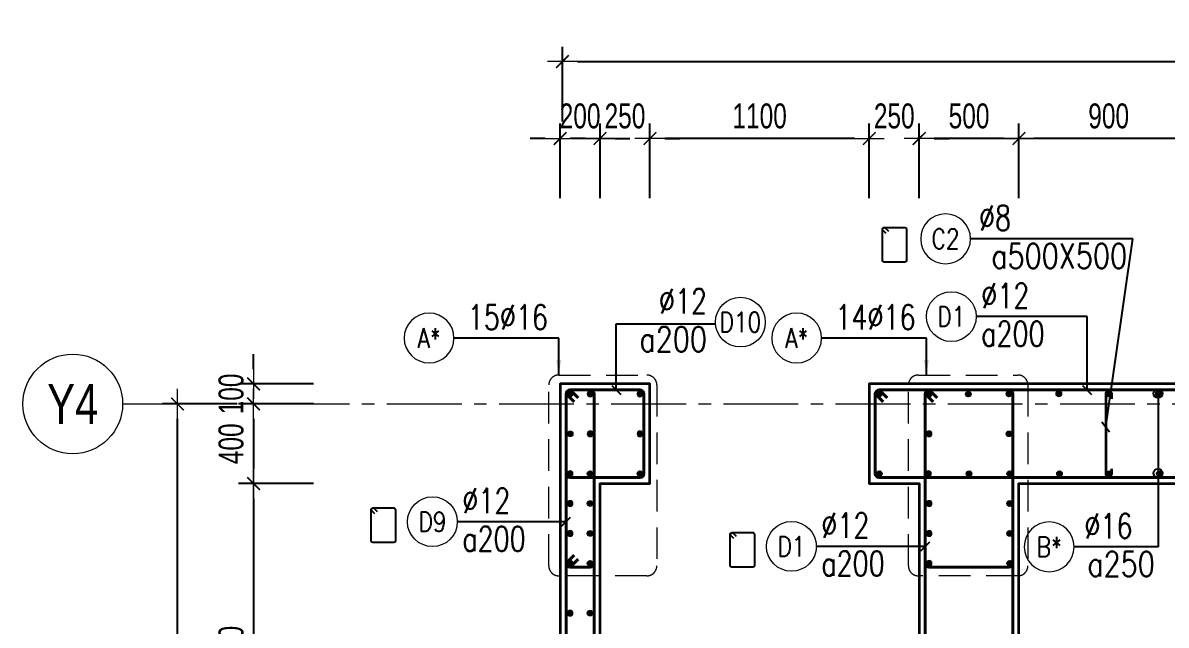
# Model space of a CAD drawing. Header units: millimetres. Extents: x 738475 to 1279438, y -34239 to 156422.
# Drawn here: x 1060364 to 1066096, y 32836 to 35858 of the extents above; entities that cross this region are included whole.
import ezdxf
from ezdxf.enums import TextEntityAlignment as Align

# ---------------------------------------------------------------- set-up
doc = ezdxf.new("R2010")
doc.units = ezdxf.units.MM
doc.header["$MEASUREMENT"] = 0
for name, pattern in [('HIDDEN2', [4.7625, 3.175, -1.5875]), ('HT_Dim Grid$0$CENTER2', [1.125, 0.75, -0.125, 0.125, -0.125]), ('HT_Grid$0$CENTER2', [1.125, 0.75, -0.125, 0.125, -0.125])]:
    doc.linetypes.add(name, pattern=pattern)
doc.layers.get('0').update_dxf_attribs({"lineweight": 20})
doc.layers.get('Defpoints').update_dxf_attribs({"color": 151, "lineweight": 9})
for name, color, linetype, lineweight in [('HT_Dim Grid$0$NDC_S_AXIS', 5, 'HT_Dim Grid$0$CENTER2', 13), ('HT_Dim Grid$0$NDC_S_SYMBOL', 1, 'Continuous', 15), ('HT_Dim Grid$0$NDC_S_TEXT SYMBOL', 7, 'Continuous', 20), ('HT_Grid$0$NDC_S_AXIS', 5, 'HT_Grid$0$CENTER2', 13), ('KC-LEADER', 153, 'Continuous', 18), ('KC-THEP', 6, 'Continuous', 40), ('NDC_S_DIM', 1, 'Continuous', 15), ('NDC_S_HIDDEN', 8, 'HIDDEN2', 13), ('NDC_S_LEADER', 1, 'Continuous', 15), ('NDC_S_REBAR', 4, 'Continuous', 35), ('NDC_S_STIRRUP', 4, 'Continuous', 40), ('NDC_S_VN TEXT', 7, 'Continuous', 20), ('NDC_S_WALL', 6, 'Continuous', 35), ('OF_Core wall_1.2(B1-19F)$0$NDC_S_WALL', 6, 'Continuous', 35)]:
    doc.layers.add(name, color=color, linetype=linetype, lineweight=lineweight)
doc.layers.add('Ligature', color=1, linetype='Continuous')
doc.styles.add('HT_Dim Grid$0$NDC_ANNO', font='', dxfattribs={"width": 0.8})
doc.styles.add('NDC_DIM', font='', dxfattribs={"width": 0.75})
doc.styles.add('NDC_EN TXT', font='romans.shx', dxfattribs={"width": 0.8})
doc.styles.get('HT_Dim Grid$0$NDC_ANNO').set_extended_font_data('Dotum')
doc.styles.get('NDC_DIM').set_extended_font_data('Dotum')
doc.dimstyles.new('NDC_dim_30', dxfattribs={"dimscale": 30, "dimtxt": 2.5, "dimasz": 1.5, "dimexe": 1.5, "dimexo": 2.5, "dimgap": 1, "dimtad": 1, "dimdec": 0, "dimzin": 0, "dimdsep": 46, "dimtxsty": 'NDC_DIM', "dimblk": 'DIMMARK', "dimcen": 0.09, "dimdle": 1.2, "dimclrd": 1, "dimclre": 1, "dimclrt": 3, "dimadec": 0, "dimazin": 0, "dimtfac": 1, "dimtdec": 0, "dimtix": 1, "dimtofl": 0, "dimtmove": 0, "dimatfit": 3, "dimfxl": 6, "dimfxlon": 1, "dimtolj": 1, "dimtzin": 0, "dimarcsym": 0})
doc.dimstyles.new('NDC_dim_50', dxfattribs={"dimscale": 50, "dimtxt": 2.5, "dimasz": 1.5, "dimexe": 1.5, "dimexo": 2.5, "dimgap": 1, "dimtad": 1, "dimdec": 0, "dimzin": 0, "dimdsep": 46, "dimtxsty": 'NDC_DIM', "dimblk": 'DIMMARK', "dimcen": 0.09, "dimdle": 1.2, "dimclrd": 1, "dimclre": 1, "dimclrt": 3, "dimadec": 0, "dimazin": 0, "dimtfac": 1, "dimtdec": 0, "dimtix": 1, "dimtofl": 0, "dimtmove": 0, "dimatfit": 3, "dimfxl": 6, "dimfxlon": 1, "dimtolj": 1, "dimtzin": 0, "dimarcsym": 0})

# ---------------------------------------------------------------- blocks, each defined once
blk = doc.blocks.new('THEP')
at = {"layer": 'KC-LEADER', "color": 6}
blk.add_circle((0, 0), 14, dxfattribs=at)
at = {"layer": 'KC-THEP'}
for p, q in [((-14, 0), (14, 0)), ((9.9, 9.9), (-9.9, -9.9)), ((-9.9, 9.9), (9.9, -9.9)), ((0, 14), (0, -14))]:
    blk.add_line(p, q, dxfattribs=at)
blk = doc.blocks.new('DIMMARK')
at = {"layer": 'NDC_S_DIM', "color": 1}
blk.add_line((-1.5, 0), (1, 0), dxfattribs=at)
at = {"layer": 'NDC_S_DIM', "color": 2, "const_width": 0.1}
blk.add_lwpolyline([(-0.424, -0.424), (0.424, 0.424)], dxfattribs=at)
blk = doc.blocks.new('*U11')
blk.add_circle((-2.5, 0), 2.5)
at = {"layer": 'NDC_S_VN TEXT', "color": 3, "style": 'NDC_EN TXT', "width": 0.75}
for tag, p in [('DK1', (0.5, 0.85)), ('KC1', (0.5, -2.97))]:
    blk.add_attdef(tag, p, '', height=2.5, dxfattribs=at)
at = {"layer": 'NDC_S_VN TEXT', "color": 7, "style": 'NDC_EN TXT', "width": 0.8}
blk.add_attdef('SH2', text='', height=2, dxfattribs=at).set_placement((-2.5, 0), align=Align.MIDDLE)
blk = doc.blocks.new('*U9')
blk.add_circle((2.5, 0), 2.5)
at = {"layer": 'NDC_S_VN TEXT', "color": 3, "style": 'NDC_EN TXT', "width": 0.75}
blk.add_attdef('DK2', text='', height=2.5, dxfattribs=at).set_placement((-0.85, 0.85), align=Align.RIGHT)
at = {"layer": 'NDC_S_VN TEXT', "color": 7, "style": 'NDC_EN TXT', "width": 0.8}
blk.add_attdef('SH3', text='', height=2, dxfattribs=at).set_placement((2.5, 0), align=Align.MIDDLE)
blk = doc.blocks.new('*D813')
at = {"layer": 'Defpoints', "color": 0, "transparency": 16777216}
for p in [(1061521.3, 34046.2), (1064858.2, 34046.2), (1063069.3, 33946.2)]:
    blk.add_point(p, dxfattribs=at)
at = {"layer": 'NDC_S_DIM', "color": 1, "lineweight": -2, "transparency": 16777216}
for p, q in [((1061521.3, 34121.2), (1061521.3, 34196.2)), ((1061821.3, 34046.2), (1061446.3, 34046.2)), ((1061821.3, 33946.2), (1061446.3, 33946.2)), ((1061521.3, 33871.2), (1061521.3, 33796.2))]:
    blk.add_line(p, q, dxfattribs=at)
at = {"layer": 'NDC_S_DIM', "color": 1, "lineweight": -2, "transparency": 16777216, "xscale": 75, "yscale": 75, "zscale": 75}
for p, rotation in [((1061521.3, 34046.2), 270), ((1061521.3, 33946.2), 90)]:
    blk.add_blockref('DIMMARK', p, dxfattribs=dict(at, rotation=rotation))
at = {"layer": 'NDC_S_DIM', "color": 3, "transparency": 16777216, "insert": (1061408.7, 33996.2), "char_height": 125, "attachment_point": 5, "rotation": 90, "style": 'NDC_DIM'}
blk.add_mtext('\\A1;100', dxfattribs=at)
blk = doc.blocks.new('*D814')
at = {"layer": 'Defpoints', "color": 0, "transparency": 16777216}
for p in [(1061139.4, 33946.2), (1063069.3, 33946.2), (1064858.2, 24946.2)]:
    blk.add_point(p, dxfattribs=at)
at = {"layer": 'NDC_S_DIM', "color": 1, "lineweight": -2, "transparency": 16777216}
for p, q in [((1061439.4, 33946.2), (1061064.4, 33946.2)), ((1061139.4, 25021.2), (1061139.4, 33871.2)), ((1061439.4, 24946.2), (1061064.4, 24946.2))]:
    blk.add_line(p, q, dxfattribs=at)
at = {"layer": 'NDC_S_DIM', "color": 1, "lineweight": -2, "transparency": 16777216, "xscale": 75, "yscale": 75, "zscale": 75}
for p, rotation in [((1061139.4, 33946.2), 90), ((1061139.4, 24946.2), 270)]:
    blk.add_blockref('DIMMARK', p, dxfattribs=dict(at, rotation=rotation))
at = {"layer": 'NDC_S_DIM', "color": 3, "transparency": 16777216, "insert": (1061026.8, 29446.2), "char_height": 125, "attachment_point": 5, "rotation": 90, "style": 'NDC_DIM'}
blk.add_mtext('\\A1;9000', dxfattribs=at)
blk = doc.blocks.new('*D829')
at = {"layer": 'Defpoints', "color": 0, "transparency": 16777216}
for p in [(1073658.2, 35663.8), (1073658.2, 34760.7), (1063069.3, 33966.5)]:
    blk.add_point(p, dxfattribs=at)
at = {"layer": 'NDC_S_DIM', "color": 1, "lineweight": -2, "transparency": 16777216}
for p, q in [((1063069.3, 35363.8), (1063069.3, 35738.8)), ((1073658.2, 35363.8), (1073658.2, 35738.8)), ((1063144.3, 35663.8), (1073583.2, 35663.8))]:
    blk.add_line(p, q, dxfattribs=at)
at = {"layer": 'NDC_S_DIM', "color": 1, "lineweight": -2, "transparency": 16777216, "xscale": 75, "yscale": 75, "zscale": 75, "rotation": 180}
blk.add_blockref('DIMMARK', (1063069.3, 35663.8), dxfattribs=at)
at = {"layer": 'NDC_S_DIM', "color": 1, "lineweight": -2, "transparency": 16777216, "xscale": 75, "yscale": 75, "zscale": 75}
blk.add_blockref('DIMMARK', (1073658.2, 35663.8), dxfattribs=at)
at = {"layer": 'NDC_S_DIM', "color": 3, "transparency": 16777216, "insert": (1068363.8, 35776.4), "char_height": 125, "attachment_point": 5, "style": 'NDC_DIM'}
blk.add_mtext('\\A1;10589', dxfattribs=at)
blk = doc.blocks.new('*D832')
at = {"layer": 'Defpoints', "color": 0, "ltscale": 200, "transparency": 16777216}
for p in [(1065358.2, 35277.9), (1066258.2, 34016.2), (1065358.2, 33522.6)]:
    blk.add_point(p, dxfattribs=at)
at = {"layer": 'NDC_S_DIM', "color": 1, "lineweight": -2, "ltscale": 200, "transparency": 16777216}
for p, q in [((1065358.2, 34977.9), (1065358.2, 35352.9)), ((1066258.2, 34977.9), (1066258.2, 35352.9)), ((1066183.2, 35277.9), (1065433.2, 35277.9))]:
    blk.add_line(p, q, dxfattribs=at)
at = {"layer": 'NDC_S_DIM', "color": 1, "lineweight": -2, "ltscale": 200, "transparency": 16777216, "xscale": 75, "yscale": 75, "zscale": 75, "rotation": 180}
blk.add_blockref('DIMMARK', (1065358.2, 35277.9), dxfattribs=at)
at = {"layer": 'NDC_S_DIM', "color": 1, "lineweight": -2, "ltscale": 200, "transparency": 16777216, "xscale": 75, "yscale": 75, "zscale": 75}
blk.add_blockref('DIMMARK', (1066258.2, 35277.9), dxfattribs=at)
at = {"layer": 'NDC_S_DIM', "color": 3, "ltscale": 200, "transparency": 16777216, "insert": (1065808.2, 35390.5), "char_height": 125, "attachment_point": 5, "style": 'NDC_DIM'}
blk.add_mtext('\\A1;900', dxfattribs=at)
blk = doc.blocks.new('*D833')
at = {"layer": 'Defpoints', "color": 0, "ltscale": 200, "transparency": 16777216}
for p in [(1064858.2, 35277.9), (1064858.2, 33546.2), (1065358.2, 33522.6)]:
    blk.add_point(p, dxfattribs=at)
at = {"layer": 'NDC_S_DIM', "color": 1, "lineweight": -2, "ltscale": 200, "transparency": 16777216}
for p, q in [((1064858.2, 34977.9), (1064858.2, 35352.9)), ((1065358.2, 34977.9), (1065358.2, 35352.9)), ((1065283.2, 35277.9), (1064933.2, 35277.9))]:
    blk.add_line(p, q, dxfattribs=at)
at = {"layer": 'NDC_S_DIM', "color": 1, "lineweight": -2, "ltscale": 200, "transparency": 16777216, "xscale": 75, "yscale": 75, "zscale": 75, "rotation": 180}
blk.add_blockref('DIMMARK', (1064858.2, 35277.9), dxfattribs=at)
at = {"layer": 'NDC_S_DIM', "color": 1, "lineweight": -2, "ltscale": 200, "transparency": 16777216, "xscale": 75, "yscale": 75, "zscale": 75}
blk.add_blockref('DIMMARK', (1065358.2, 35277.9), dxfattribs=at)
at = {"layer": 'NDC_S_DIM', "color": 3, "ltscale": 200, "transparency": 16777216, "insert": (1065108.2, 35390.5), "char_height": 125, "attachment_point": 5, "style": 'NDC_DIM'}
blk.add_mtext('\\A1;500', dxfattribs=at)
blk = doc.blocks.new('*U10')
blk.add_circle((2.5, 0), 2.5)
at = {"layer": 'NDC_S_VN TEXT', "color": 3, "style": 'NDC_EN TXT'}
for tag, width, p in [('DK2', 0.75, (-0.85, 0.85)), ('KC2', 0.8, (-0.85, -2.97))]:
    blk.add_attdef(tag, text='', height=2.5, dxfattribs=dict(at, width=width)).set_placement(p, align=Align.RIGHT)
at = {"layer": 'NDC_S_VN TEXT', "color": 7, "style": 'NDC_EN TXT', "width": 0.8}
blk.add_attdef('SH3', text='', height=2, dxfattribs=at).set_placement((2.5, 0), align=Align.MIDDLE)
blk = doc.blocks.new('*U20')
at = {"layer": 'HT_Dim Grid$0$NDC_S_SYMBOL'}
blk.add_line((5, 0), (9, 0), dxfattribs=at)
blk.add_circle((0, 0), 5, dxfattribs=at)
at = {"layer": 'HT_Dim Grid$0$NDC_S_TEXT SYMBOL', "color": 7, "style": 'HT_Dim Grid$0$NDC_ANNO', "width": 0.8}
blk.add_attdef('GRID', text='', height=4, rotation=270, dxfattribs=at).set_placement((0, 0), align=Align.MIDDLE)
blk = doc.blocks.new('*D843')
at = {"layer": 'Defpoints', "color": 0, "ltscale": 200, "transparency": 16777216}
for p in [(1063069.3, 33946.2), (1061521.3, 33546.2), (1065358.2, 33546.2)]:
    blk.add_point(p, dxfattribs=at)
at = {"layer": 'NDC_S_DIM', "color": 1, "lineweight": -2, "ltscale": 200, "transparency": 16777216}
for p, q in [((1061821.3, 33946.2), (1061446.3, 33946.2)), ((1061521.3, 33871.2), (1061521.3, 33621.2)), ((1061821.3, 33546.2), (1061446.3, 33546.2))]:
    blk.add_line(p, q, dxfattribs=at)
at = {"layer": 'NDC_S_DIM', "color": 1, "lineweight": -2, "ltscale": 200, "transparency": 16777216, "xscale": 75, "yscale": 75, "zscale": 75}
for p, rotation in [((1061521.3, 33946.2), 90), ((1061521.3, 33546.2), 270)]:
    blk.add_blockref('DIMMARK', p, dxfattribs=dict(at, rotation=rotation))
at = {"layer": 'NDC_S_DIM', "color": 3, "ltscale": 200, "transparency": 16777216, "insert": (1061408.7, 33746.2), "char_height": 125, "attachment_point": 5, "rotation": 90, "style": 'NDC_DIM'}
blk.add_mtext('\\A1;400', dxfattribs=at)
blk = doc.blocks.new('*D844')
at = {"layer": 'Defpoints', "color": 0, "ltscale": 200, "transparency": 16777216}
for p in [(1065358.2, 33546.2), (1061521.3, 31846.2), (1065358.2, 31846.2)]:
    blk.add_point(p, dxfattribs=at)
at = {"layer": 'NDC_S_DIM', "color": 1, "lineweight": -2, "ltscale": 200, "transparency": 16777216}
for p, q in [((1061821.3, 33546.2), (1061446.3, 33546.2)), ((1061521.3, 33471.2), (1061521.3, 31921.2)), ((1061821.3, 31846.2), (1061446.3, 31846.2))]:
    blk.add_line(p, q, dxfattribs=at)
at = {"layer": 'NDC_S_DIM', "color": 1, "lineweight": -2, "ltscale": 200, "transparency": 16777216, "xscale": 75, "yscale": 75, "zscale": 75}
for p, rotation in [((1061521.3, 33546.2), 90), ((1061521.3, 31846.2), 270)]:
    blk.add_blockref('DIMMARK', p, dxfattribs=dict(at, rotation=rotation))
at = {"layer": 'NDC_S_DIM', "color": 3, "ltscale": 200, "transparency": 16777216, "insert": (1061408.7, 32696.2), "char_height": 125, "attachment_point": 5, "rotation": 90, "style": 'NDC_DIM'}
blk.add_mtext('\\A1;1700', dxfattribs=at)
blk = doc.blocks.new('*D968')
at = {"layer": 'Defpoints', "color": 0, "ltscale": 200, "transparency": 16777216}
for p in [(1064608.2, 35277.9), (1064608.2, 33546.2), (1064858.2, 33546.2)]:
    blk.add_point(p, dxfattribs=at)
at = {"layer": 'NDC_S_DIM', "color": 1, "lineweight": -2, "ltscale": 200, "transparency": 16777216}
for p, q in [((1064608.2, 34977.9), (1064608.2, 35352.9)), ((1064858.2, 34977.9), (1064858.2, 35352.9)), ((1064533.2, 35277.9), (1064458.2, 35277.9)), ((1064933.2, 35277.9), (1065008.2, 35277.9))]:
    blk.add_line(p, q, dxfattribs=at)
at = {"layer": 'NDC_S_DIM', "color": 1, "lineweight": -2, "ltscale": 200, "transparency": 16777216, "xscale": 75, "yscale": 75, "zscale": 75}
blk.add_blockref('DIMMARK', (1064608.2, 35277.9), dxfattribs=at)
at = {"layer": 'NDC_S_DIM', "color": 1, "lineweight": -2, "ltscale": 200, "transparency": 16777216, "xscale": 75, "yscale": 75, "zscale": 75, "rotation": 180}
blk.add_blockref('DIMMARK', (1064858.2, 35277.9), dxfattribs=at)
at = {"layer": 'NDC_S_DIM', "color": 3, "ltscale": 200, "transparency": 16777216, "insert": (1064733.2, 35390.5), "char_height": 125, "attachment_point": 5, "style": 'NDC_DIM'}
blk.add_mtext('\\A1;250', dxfattribs=at)
blk = doc.blocks.new('*D969')
at = {"layer": 'Defpoints', "color": 0, "ltscale": 200, "transparency": 16777216}
for p in [(1063508.2, 35277.9), (1063508.2, 33546.2), (1064608.2, 33546.2)]:
    blk.add_point(p, dxfattribs=at)
at = {"layer": 'NDC_S_DIM', "color": 1, "lineweight": -2, "ltscale": 200, "transparency": 16777216}
for p, q in [((1063508.2, 34977.9), (1063508.2, 35352.9)), ((1064608.2, 34977.9), (1064608.2, 35352.9)), ((1064533.2, 35277.9), (1063583.2, 35277.9))]:
    blk.add_line(p, q, dxfattribs=at)
at = {"layer": 'NDC_S_DIM', "color": 1, "lineweight": -2, "ltscale": 200, "transparency": 16777216, "xscale": 75, "yscale": 75, "zscale": 75, "rotation": 180}
blk.add_blockref('DIMMARK', (1063508.2, 35277.9), dxfattribs=at)
at = {"layer": 'NDC_S_DIM', "color": 1, "lineweight": -2, "ltscale": 200, "transparency": 16777216, "xscale": 75, "yscale": 75, "zscale": 75}
blk.add_blockref('DIMMARK', (1064608.2, 35277.9), dxfattribs=at)
at = {"layer": 'NDC_S_DIM', "color": 3, "ltscale": 200, "transparency": 16777216, "insert": (1064058.2, 35390.5), "char_height": 125, "attachment_point": 5, "style": 'NDC_DIM'}
blk.add_mtext('\\A1;1100', dxfattribs=at)
blk = doc.blocks.new('*D970')
at = {"layer": 'Defpoints', "color": 0, "ltscale": 200, "transparency": 16777216}
for p in [(1063258.2, 35277.9), (1063258.2, 33546.2), (1063508.2, 33546.2)]:
    blk.add_point(p, dxfattribs=at)
at = {"layer": 'NDC_S_DIM', "color": 1, "lineweight": -2, "ltscale": 200, "transparency": 16777216}
for p, q in [((1063258.2, 34977.9), (1063258.2, 35352.9)), ((1063508.2, 34977.9), (1063508.2, 35352.9)), ((1063183.2, 35277.9), (1063108.2, 35277.9)), ((1063583.2, 35277.9), (1063658.2, 35277.9))]:
    blk.add_line(p, q, dxfattribs=at)
at = {"layer": 'NDC_S_DIM', "color": 1, "lineweight": -2, "ltscale": 200, "transparency": 16777216, "xscale": 75, "yscale": 75, "zscale": 75}
blk.add_blockref('DIMMARK', (1063258.2, 35277.9), dxfattribs=at)
at = {"layer": 'NDC_S_DIM', "color": 1, "lineweight": -2, "ltscale": 200, "transparency": 16777216, "xscale": 75, "yscale": 75, "zscale": 75, "rotation": 180}
blk.add_blockref('DIMMARK', (1063508.2, 35277.9), dxfattribs=at)
at = {"layer": 'NDC_S_DIM', "color": 3, "ltscale": 200, "transparency": 16777216, "insert": (1063383.2, 35390.5), "char_height": 125, "attachment_point": 5, "style": 'NDC_DIM'}
blk.add_mtext('\\A1;250', dxfattribs=at)
blk = doc.blocks.new('*D971')
at = {"layer": 'Defpoints', "color": 0, "ltscale": 200, "transparency": 16777216}
for p in [(1063058.2, 35277.9), (1063058.2, 33546.2), (1063258.2, 33546.2)]:
    blk.add_point(p, dxfattribs=at)
at = {"layer": 'NDC_S_DIM', "color": 1, "lineweight": -2, "ltscale": 200, "transparency": 16777216}
for p, q in [((1063058.2, 34977.9), (1063058.2, 35352.9)), ((1063258.2, 34977.9), (1063258.2, 35352.9)), ((1062983.2, 35277.9), (1062908.2, 35277.9)), ((1063333.2, 35277.9), (1063408.2, 35277.9))]:
    blk.add_line(p, q, dxfattribs=at)
at = {"layer": 'NDC_S_DIM', "color": 1, "lineweight": -2, "ltscale": 200, "transparency": 16777216, "xscale": 75, "yscale": 75, "zscale": 75}
blk.add_blockref('DIMMARK', (1063058.2, 35277.9), dxfattribs=at)
at = {"layer": 'NDC_S_DIM', "color": 1, "lineweight": -2, "ltscale": 200, "transparency": 16777216, "xscale": 75, "yscale": 75, "zscale": 75, "rotation": 180}
blk.add_blockref('DIMMARK', (1063258.2, 35277.9), dxfattribs=at)
at = {"layer": 'NDC_S_DIM', "color": 3, "ltscale": 200, "transparency": 16777216, "insert": (1063158.2, 35390.5), "char_height": 125, "attachment_point": 5, "style": 'NDC_DIM'}
blk.add_mtext('\\A1;200', dxfattribs=at)

msp = doc.modelspace()

# ---------------------------------------------------------------- linework, layer by layer
at = {"layer": 'HT_Grid$0$NDC_S_AXIS', "ltscale": 500}
msp.add_line((1061064.426, 33946.245), (1078989.134, 33946.245), dxfattribs=at)
at = {"layer": 'Ligature'}
for points in [[(1064692.419, 34801.808), (1064676.453, 34817.774, -0.66817864), (1064682.227, 34831.712), (1064786.855, 34831.712, -0.41421356), (1064795.02, 34823.547), (1064795.02, 34666.44, -0.41421356), (1064786.855, 34658.275), (1064682.227, 34658.275, -0.41421356), (1064674.062, 34666.44), (1064674.062, 34823.547, -0.66817864), (1064688, 34829.321), (1064703.966, 34813.355)], [(1062129.697, 33394.168), (1062113.731, 33410.134, -0.66817864), (1062119.505, 33424.072), (1062224.133, 33424.072, -0.41421356), (1062232.298, 33415.907), (1062232.298, 33258.8, -0.41421356), (1062224.133, 33250.635), (1062119.504, 33250.635, -0.41421356), (1062111.34, 33258.8), (1062111.34, 33415.907, -0.66817864), (1062125.278, 33421.681), (1062141.244, 33405.715)], [(1063929.697, 33270.372), (1063913.731, 33286.337, -0.66817864), (1063919.505, 33300.276), (1064024.133, 33300.276, -0.41421356), (1064032.298, 33292.111), (1064032.298, 33135.003, -0.41421356), (1064024.133, 33126.838), (1063919.504, 33126.838, -0.41421356), (1063911.34, 33135.003), (1063911.34, 33292.111, -0.66817864), (1063925.278, 33297.884), (1063941.244, 33281.918)]]:
    msp.add_lwpolyline(points, format="xyb", dxfattribs=at)
at = {"layer": 'NDC_S_HIDDEN', "ltscale": 50}
for points in [[(1063051.144, 34091.167), (1063492.812, 34091.167, -0.41421356), (1063542.812, 34041.167), (1063542.812, 33133.707, -0.41421356), (1063492.812, 33083.707), (1063051.144, 33083.707, -0.41421356), (1063001.144, 33133.707), (1063001.144, 34041.167, -0.41421356)], [(1064853.915, 34091.167), (1065353.163, 34091.167, -0.41421356), (1065403.163, 34041.167), (1065403.163, 33133.707, -0.41421356), (1065353.163, 33083.707), (1064853.915, 33083.707, -0.41421356), (1064803.915, 33133.707), (1064803.915, 34041.167, -0.41421356)]]:
    msp.add_lwpolyline(points, format="xyb", close=True, dxfattribs=at)
at = {"layer": 'NDC_S_REBAR'}
msp.add_lwpolyline([(1065823.224, 33971.245), (1065823.224, 33996.245, 1), (1065793.224, 33996.245), (1065793.224, 33596.245, 1), (1065823.224, 33596.245), (1065823.224, 33621.245)], format="xyb", dxfattribs=at)
at = {"layer": 'NDC_S_STIRRUP'}
for points in [[(1063128.224, 33956.245), (1063088.224, 33996.245, -0.41421356), (1063108.224, 34016.245), (1063208.224, 34016.245, -0.41421356), (1063228.224, 33996.245), (1063228.224, 24896.245, -0.41421356), (1063208.224, 24876.245), (1063108.224, 24876.245, -0.41421356), (1063088.224, 24896.245), (1063088.224, 33996.245, -0.41421356), (1063108.224, 34016.245), (1063148.224, 33976.245)], [(1063128.224, 33187.475), (1063088.224, 33147.475, 0.41421356), (1063108.224, 33127.475), (1063208.224, 33127.475, 0.41421356), (1063228.224, 33147.475), (1063228.224, 33996.245, 0.41421356), (1063208.224, 34016.245), (1063108.224, 34016.245, 0.41421356), (1063088.224, 33996.245), (1063088.224, 33147.475, 0.41421356), (1063108.224, 33127.475), (1063148.224, 33167.475)], [(1063148.224, 33976.245), (1063108.224, 34016.245, 0.41421356), (1063088.224, 33996.245), (1063088.224, 33596.245, 0.41421356), (1063108.224, 33576.245), (1063458.224, 33576.245, 0.41421356), (1063478.224, 33596.245), (1063478.224, 33996.245, 0.41421356), (1063458.224, 34016.245), (1063108.224, 34016.245, 0.41421356), (1063088.224, 33996.245), (1063128.224, 33956.245)], [(1064698.224, 33976.245), (1064658.224, 34016.245, 0.41421356), (1064638.224, 33996.245), (1064638.224, 33596.245, 0.41421356), (1064658.224, 33576.245), (1066208.224, 33576.245, 0.41421356), (1066228.224, 33596.245), (1066228.224, 33996.245, 0.41421356), (1066208.224, 34016.245), (1064658.224, 34016.245, 0.41421356), (1064638.224, 33996.245), (1064678.224, 33956.245)], [(1064928.224, 33956.245), (1064888.224, 33996.245, -0.41421356), (1064908.224, 34016.245), (1065308.224, 34016.245, -0.41421356), (1065328.224, 33996.245), (1065328.224, 33146.428, -0.41421356), (1065308.224, 33126.428), (1064908.224, 33126.428, -0.41421356), (1064888.224, 33146.428), (1064888.224, 33996.245, -0.41421356), (1064908.224, 34016.245), (1064948.224, 33976.245)], [(1064928.224, 33956.245), (1064888.224, 33996.245, -0.41421356), (1064908.224, 34016.245), (1065308.224, 34016.245, -0.41421356), (1065328.224, 33996.245), (1065328.224, 24896.245, -0.41421356), (1065308.224, 24876.245), (1064908.224, 24876.245, -0.41421356), (1064888.224, 24896.245), (1064888.224, 33996.245, -0.41421356), (1064908.224, 34016.245), (1064948.224, 33976.245)]]:
    msp.add_lwpolyline(points, format="xyb", dxfattribs=at)
at = {"layer": 'NDC_S_WALL'}
for points in [[(1063258.224, 25346.245), (1063258.224, 33546.245), (1063508.224, 33546.245), (1063508.224, 34046.245), (1063058.224, 34046.245), (1063058.224, 24846.245)], [(1065358.224, 31846.245), (1065358.224, 33546.245), (1066258.224, 33546.245), (1066258.224, 34046.245), (1064608.224, 34046.245), (1064608.224, 33546.245), (1064858.224, 33546.245), (1064858.224, 25346.245)]]:
    msp.add_lwpolyline(points, dxfattribs=at)

# ---------------------------------------------------------------- block references
at = {"layer": 'HT_Dim Grid$0$NDC_S_AXIS'}
ref = msp.add_blockref('*U20', (1060614.426, 33946.245), dxfattribs=dict(at, xscale=50, yscale=50, zscale=150))
ref.add_attrib('GRID', 'Y4', dxfattribs={"layer": 'HT_Dim Grid$0$NDC_S_TEXT SYMBOL', "color": 7, "height": 200, "style": 'HT_Dim Grid$0$NDC_ANNO', "width": 0.8}).set_placement((1060614.426, 33946.245), align=Align.MIDDLE)
at = {"layer": 'KC-THEP'}
for p, rotation in [((1063108.224, 33996.245), 9.668564436380946), ((1065104.604, 33995.628), 9.66856443638095), ((1065308.224, 33996.245), 9.66856443638095), ((1065558.224, 33996.245), 9.66856443638095), ((1065808.224, 33996.245), 9.66856443638095), ((1066058.224, 33996.245), 9.66856443638095), ((1063108.224, 33796.245), 9.668564436380946), ((1065308.224, 33796.245), 9.66856443638095), ((1063208.224, 33596.245), 189.6685644363809), ((1063458.224, 33596.245), 189.6685644363809), ((1064657.948, 33596.245), 189.6685644363809), ((1065108.116, 33595.628), 9.66856443638095), ((1065311.736, 33596.245), 9.66856443638095), ((1065561.736, 33596.245), 9.66856443638095), ((1065811.736, 33596.245), 9.66856443638095), ((1066061.736, 33596.245), 9.66856443638095), ((1063208.224, 33446.245), 189.6685644363809), ((1065311.736, 33446.245), 9.66856443638095), ((1063208.224, 33296.245), 189.6685644363809), ((1065311.736, 33296.245), 9.66856443638095), ((1063208.224, 33146.245), 189.6685644363809), ((1065311.736, 33146.245), 9.66856443638095), ((1063208.224, 32896.245), 189.6685644363809)]:
    msp.add_blockref('THEP', p, dxfattribs=dict(at, rotation=rotation))
at = {"layer": 'KC-THEP', "xscale": -1}
for p, rotation in [((1063208.224, 33996.245), 350.3314355636191), ((1063458.224, 33996.245), 350.3314355636191), ((1064657.948, 33996.245), 350.3314355636191), ((1064908.224, 33996.245), 350.3314355636191), ((1063208.224, 33796.245), 350.3314355636191), ((1063458.224, 33796.245), 350.3314355636191), ((1064908.224, 33796.245), 350.3314355636191), ((1063108.224, 33596.245), 170.331435563619), ((1064904.712, 33596.245), 350.3314355636191), ((1063108.224, 33446.245), 170.331435563619), ((1064908.224, 33446.245), 170.331435563619), ((1063108.224, 33296.245), 170.331435563619), ((1064908.224, 33296.245), 170.331435563619), ((1063108.224, 33146.245), 170.331435563619), ((1064908.224, 33146.245), 170.331435563619), ((1063108.224, 32896.245), 170.331435563619)]:
    msp.add_blockref('THEP', p, dxfattribs=dict(at, rotation=rotation))
at = {"layer": 'NDC_S_VN TEXT'}
ref = msp.add_blockref('*U10', (1065115.596, 34774.831), dxfattribs=dict(at, xscale=-50, yscale=50, zscale=50))
ref.add_attrib('SH3', 'C2', dxfattribs={"color": 7, "height": 100, "style": 'NDC_EN TXT', "width": 0.8}).set_placement((1064990.596, 34774.831), align=Align.MIDDLE)
ref.add_attrib('DK2', '%%c8', dxfattribs={"color": 3, "height": 125, "style": 'NDC_EN TXT', "width": 0.75}).set_placement((1065318.81, 34817.106), align=Align.RIGHT)
ref.add_attrib('KC2', 'a500X500', dxfattribs={"color": 3, "height": 125, "style": 'NDC_EN TXT', "width": 0.8}).set_placement((1065900.953, 34626.203), align=Align.RIGHT)
at = {"layer": 'NDC_S_VN TEXT', "xscale": 50, "yscale": 50, "zscale": 50}
for name, p, values in [('*U10', (1063836.785, 34356.816), {'SH3': 'D10', 'DK2': '%%C12', 'KC2': 'a200'}), ('*U11', (1065144.34, 34384.2), {'SH2': 'D1', 'DK1': '%%C12', 'KC1': 'a200'}), ('*U11', (1062542.621, 33355.169), {'SH2': 'D9', 'DK1': '%%C12', 'KC1': 'a200'}), ('*U11', (1064342.621, 33231.373), {'SH2': 'D1', 'DK1': '%%C12', 'KC1': 'a200'})]:
    msp.add_blockref(name, p, dxfattribs=at).add_auto_attribs(values)
at = {"layer": 'NDC_S_VN TEXT'}
ref = msp.add_blockref('*U9', (1062525.896, 34276.831), dxfattribs=dict(at, xscale=-50, yscale=50, zscale=50))
ref.add_attrib('SH3', 'A*', dxfattribs={"color": 7, "height": 100, "style": 'NDC_EN TXT', "width": 0.8}).set_placement((1062400.896, 34276.831), align=Align.MIDDLE)
ref.add_attrib('DK2', '15%%C16', dxfattribs={"color": 3, "height": 125, "style": 'NDC_EN TXT', "width": 0.75}).set_placement((1062996.968, 34319.106), align=Align.RIGHT)
ref = msp.add_blockref('*U9', (1064368.93, 34276.831), dxfattribs=dict(at, xscale=-50, yscale=50, zscale=50))
ref.add_attrib('SH3', 'A*', dxfattribs={"color": 7, "height": 100, "style": 'NDC_EN TXT', "width": 0.8}).set_placement((1064243.93, 34276.831), align=Align.MIDDLE)
ref.add_attrib('DK2', '14%%C16', dxfattribs={"color": 3, "height": 125, "style": 'NDC_EN TXT', "width": 0.75}).set_placement((1064840.002, 34319.106), align=Align.RIGHT)
ref = msp.add_blockref('*U10', (1065635.192, 33228.718), dxfattribs=dict(at, xscale=-50, yscale=50, zscale=50))
ref.add_attrib('SH3', 'B*', dxfattribs={"color": 7, "height": 100, "style": 'NDC_EN TXT', "width": 0.8}).set_placement((1065510.192, 33228.718), align=Align.MIDDLE)
ref.add_attrib('DK2', '%%C16', dxfattribs={"color": 3, "height": 125, "style": 'NDC_EN TXT', "width": 0.75}).set_placement((1065927.692, 33270.993), align=Align.RIGHT)
ref.add_attrib('KC2', 'a250', dxfattribs={"color": 3, "height": 125, "style": 'NDC_EN TXT', "width": 0.8}).set_placement((1066039.596, 33080.091), align=Align.RIGHT)

# ---------------------------------------------------------------- dimensions: what is measured, and where the dimension line sits
at = {"layer": 'NDC_S_DIM'}
dim = msp.add_linear_dim(base=(1073658.224, 35663.788), p1=(1063069.313, 33966.517), p2=(1073658.224, 34760.729), dimstyle='NDC_dim_50', dxfattribs=at)
dim.commit()
dim.dimension.update_dxf_attribs({"geometry": '*D829', "text_midpoint": (1068363.769, 35776.373)})
at = {"layer": 'NDC_S_DIM', "ltscale": 200}
for base, p1, p2, picture, middle in [((1063058.224, 35277.92), (1063258.224, 33546.245), (1063058.224, 33546.245), '*D971', (1063158.224, 35390.505)), ((1063258.224, 35277.92), (1063508.224, 33546.245), (1063258.224, 33546.245), '*D970', (1063383.224, 35390.505)), ((1063508.224, 35277.92), (1064608.224, 33546.245), (1063508.224, 33546.245), '*D969', (1064058.224, 35390.505)), ((1064608.224, 35277.92), (1064858.224, 33546.245), (1064608.224, 33546.245), '*D968', (1064733.224, 35390.505)), ((1064858.224, 35277.92), (1065358.224, 33522.593), (1064858.224, 33546.245), '*D833', (1065108.224, 35390.505)), ((1065358.224, 35277.92), (1066258.224, 34016.245), (1065358.224, 33522.593), '*D832', (1065808.224, 35390.505))]:
    dim = msp.add_linear_dim(base=base, p1=p1, p2=p2, dimstyle='NDC_dim_50', override={"dimtmove": 1}, dxfattribs=at)
    dim.commit()
    dim.dimension.update_dxf_attribs({"geometry": picture, "text_midpoint": middle})
at = {"layer": 'NDC_S_DIM'}
for base, p1, p2, picture, middle in [((1061521.318, 34046.245), (1063069.313, 33946.245), (1064858.224, 34046.245), '*D813', (1061408.733, 33996.245)), ((1061139.426, 33946.245), (1064858.224, 24946.245), (1063069.313, 33946.245), '*D814', (1061026.841, 29446.245))]:
    dim = msp.add_linear_dim(base=base, p1=p1, p2=p2, angle=90, dimstyle='NDC_dim_50', dxfattribs=at)
    dim.commit()
    dim.dimension.update_dxf_attribs({"geometry": picture, "text_midpoint": middle})
at = {"layer": 'NDC_S_DIM', "ltscale": 200}
for base, p1, p2, picture, middle in [((1061521.318, 33546.245), (1063069.313, 33946.245), (1065358.224, 33546.245), '*D843', (1061408.733, 33746.245)), ((1061521.318, 31846.245), (1065358.224, 33546.245), (1065358.224, 31846.245), '*D844', (1061408.733, 32696.245))]:
    dim = msp.add_linear_dim(base=base, p1=p1, p2=p2, angle=90, dimstyle='NDC_dim_50', override={"dimtmove": 1}, dxfattribs=at)
    dim.commit()
    dim.dimension.update_dxf_attribs({"geometry": picture, "text_midpoint": middle})

# ---------------------------------------------------------------- leaders
at = {"layer": 'NDC_S_LEADER'}
for points, override in [([(1065793.224, 33830.914), (1065928.492, 34774.83), (1065115.596, 34774.83)], {"dimtad": 0, "dimldrblk": 'Oblique'}), ([(1063339.778, 34016.245), (1063339.778, 34348.471), (1063837.064, 34348.471)], {"dimtad": 0, "dimldrblk": 'Oblique'}), ([(1065699.967, 34016.245), (1065699.967, 34384.2), (1065142.265, 34384.2)], {"dimtad": 0, "dimldrblk": 'Oblique'}), ([(1066055.803, 33998.431), (1066055.803, 33228.537), (1065635.192, 33228.537)], {"dimgap": 1, "dimtad": 0, "dimldrblk": 'Origin'}), ([(1066055.803, 33598.431), (1066055.803, 33228.537), (1065635.192, 33228.537)], {"dimgap": 1, "dimtad": 0, "dimldrblk": 'Origin'}), ([(1063088.224, 33355.169), (1062540.546, 33355.169)], {"dimtad": 0, "dimldrblk": 'Oblique'}), ([(1064888.224, 33231.373), (1064340.546, 33231.373)], {"dimtad": 0, "dimldrblk": 'Oblique'})]:
    msp.add_leader(points, dimstyle='NDC_dim_30', override=override, dxfattribs=at)
at = {"layer": 'OF_Core wall_1.2(B1-19F)$0$NDC_S_WALL', "ltscale": 200}
for points in [[(1063051.144, 34091.167), (1063051.144, 34276.831), (1062525.896, 34276.831)], [(1064894.178, 34091.167), (1064894.178, 34276.831), (1064368.93, 34276.831)]]:
    msp.add_leader(points, dimstyle='NDC_dim_50', override={"dimgap": 1, "dimtad": 0}, dxfattribs=at)

doc.saveas('drawing.dxf')
